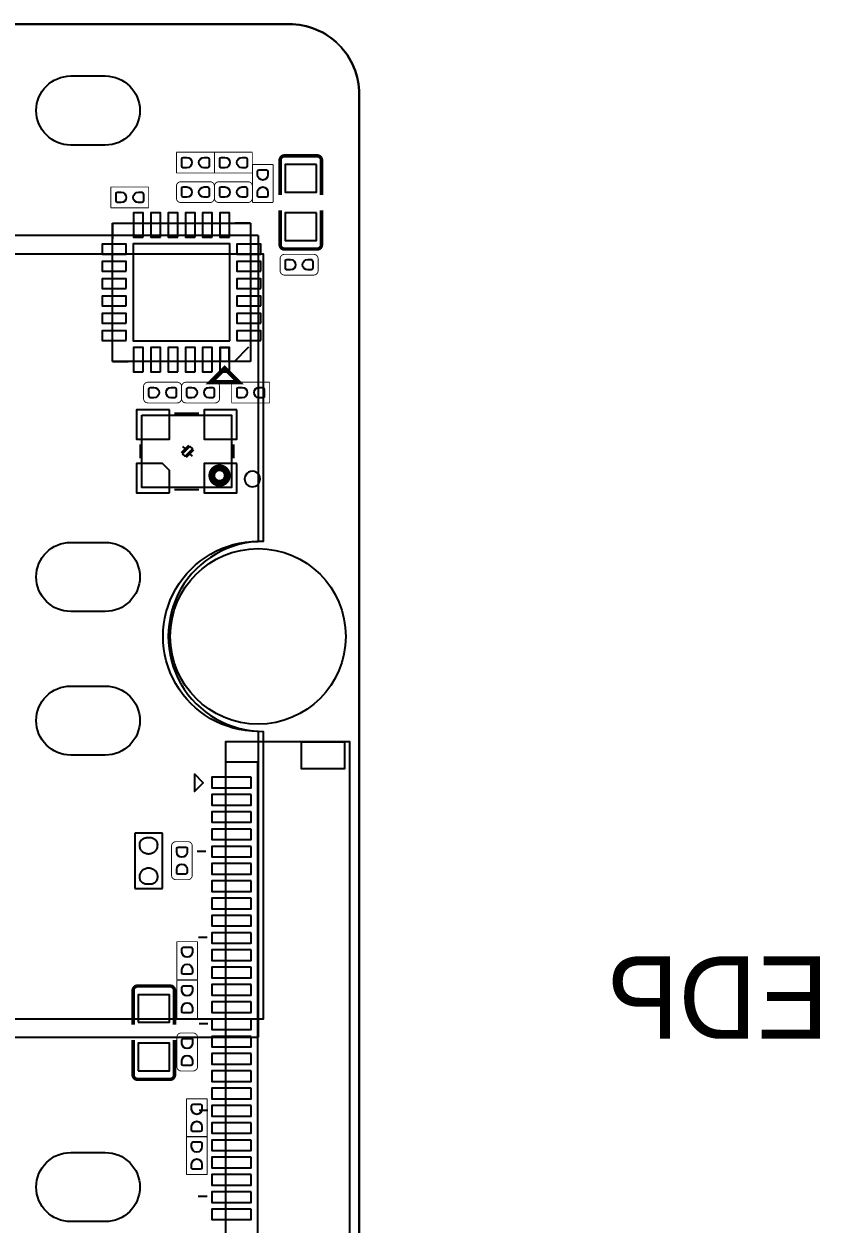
# Model space of a CAD drawing. Extents: x -10 to 106, y -8 to 52.
# Drawn here: x 82.65 to 105.7, y 17.07 to 51.8 of the extents above; entities that cross this region are included whole.
import ezdxf

# ---------------------------------------------------------------- set-up
doc = ezdxf.new("R2010")
doc.units = 0
for name, color, linetype in [('BG_LAYOUT-BOTTOM', 4, 'CONTINUOUS'), ('BG_OUTLINE', 1, 'CONTINUOUS'), ('PG_ASSEMBLY_BOTTOM', 12, 'CONTINUOUS'), ('PG_SILKSCREEN_BOTTOM', 7, 'CONTINUOUS'), ('PIN_BOTTOM', 240, 'CONTINUOUS')]:
    doc.layers.add(name, color=color, linetype=linetype)

msp = doc.modelspace()

# ---------------------------------------------------------------- linework, layer by layer
at = {"layer": 'BG_OUTLINE'}
msp.add_lwpolyline([(55.892979, 51.799693), (90.324483, 51.799693, -0.414215), (92.356483, 49.767693), (92.356483, -2.168296, -0.414215), (90.324483, -4.200296), (5.391302, -4.200296, -0.414215), (3.359302, -2.168296), (3.359302, 3.061513)], format="xyb", dxfattribs=at)
msp.add_lwpolyline([(55.892979, 51.799693), (5.391302, 51.799693, 0.414215), (3.359302, 49.767693), (3.359302, 10.492003, 0.414203), (4.121302, 9.730003), (4.627194, 9.730003), (4.627194, 3.823513), (4.121302, 3.823513, 0.414217), (3.359302, 3.061513), (3.359302, -2.168296, 0.414215), (5.391302, -4.200296), (90.324483, -4.200296, 0.414215), (92.356483, -2.168296), (92.356483, 49.767693, 0.414215), (90.324483, 51.799693)], format="xyb", close=True, dxfattribs=at)
at = {"layer": 'PG_ASSEMBLY_BOTTOM'}
for points, const_width in [([(88.164441, 48.08761), (87.064621, 48.08761)], 0.0254), ([(87.064621, 48.08761), (87.064621, 47.487611)], 0.0254), ([(88.164441, 47.487611), (88.164441, 48.08761)], 0.0254), ([(89.264693, 48.08761), (88.164873, 48.08761)], 0.0254), ([(88.164873, 48.08761), (88.164873, 47.487611)], 0.0254), ([(89.264693, 47.487611), (89.264693, 48.08761)], 0.0254), ([(91.139239, 47.983648), (90.19446, 47.983648)], 0.1), ([(89.865022, 47.733433), (89.265023, 47.733433)], 0.0254), ([(89.265023, 47.733433), (89.265023, 46.633613)], 0.0254), ([(89.865022, 46.633613), (89.865022, 47.733433)], 0.0254), ([(90.06746, 47.856648), (90.06746, 46.847252)], 0.1), ([(91.266239, 47.856648), (91.266239, 46.847252)], 0.1), ([(87.064621, 47.487611), (88.164441, 47.487611)], 0.0254), ([(88.037594, 47.233535), (87.191494, 47.233535)], 0.0254), ([(88.164873, 47.487611), (89.264693, 47.487611)], 0.0254), ([(89.137846, 47.233561), (88.291746, 47.233561)], 0.0254), ([(86.263099, 47.081846), (85.163279, 47.081846)], 0.0254), ([(85.163279, 47.081846), (85.163279, 46.481848)], 0.0254), ([(86.263099, 46.481848), (86.263099, 47.081846)], 0.0254), ([(87.064494, 47.106535), (87.064494, 46.760333)], 0.0254), ([(88.164594, 46.760333), (88.164594, 47.106535)], 0.0254), ([(88.164746, 47.106561), (88.164746, 46.760359)], 0.0254), ([(89.264846, 46.760359), (89.264846, 47.106561)], 0.0254), ([(87.191494, 46.633333), (88.037594, 46.633333)], 0.0254), ([(88.291746, 46.633359), (89.137846, 46.633359)], 0.0254), ([(89.265023, 46.633613), (89.865022, 46.633613)], 0.0254), ([(85.163279, 46.481848), (86.263099, 46.481848)], 0.0254), ([(90.06746, 45.41327), (90.06746, 46.405851)], 0.1), ([(91.266239, 45.41327), (91.266239, 46.405851)], 0.1), ([(90.19446, 45.28627), (91.139239, 45.28627)], 0.1), ([(90.0668, 45.006031), (90.0668, 44.659829)], 0.0254), ([(91.039899, 45.133031), (90.1938, 45.133031)], 0.0254), ([(91.166899, 44.659829), (91.166899, 45.006031)], 0.0254), ([(90.1938, 44.532829), (91.039899, 44.532829)], 0.0254), ([(88.863653, 41.436722), (88.063654, 41.436722), (88.463653, 41.836721), (88.863653, 41.436722)], 0.127), ([(87.086592, 41.432099), (86.240493, 41.432099)], 0.0254), ([(88.186793, 41.432099), (87.340694, 41.432099)], 0.0254), ([(89.764083, 41.431972), (88.664263, 41.431972)], 0.0254), ([(88.664263, 41.431972), (88.664263, 40.831973)], 0.0254), ([(89.764083, 40.831973), (89.764083, 41.431972)], 0.0254), ([(86.113493, 41.305099), (86.113493, 40.958897)], 0.0254), ([(87.213592, 40.958897), (87.213592, 41.305099)], 0.0254), ([(87.213694, 41.305099), (87.213694, 40.958897)], 0.0254), ([(88.313793, 40.958897), (88.313793, 41.305099)], 0.0254), ([(86.240493, 40.831897), (87.086592, 40.831897)], 0.0254), ([(87.340694, 40.831897), (88.186793, 40.831897)], 0.0254), ([(88.664263, 40.831973), (89.764083, 40.831973)], 0.0254), ([(87.396701, 28.134462), (87.050499, 28.134462)], 0.0254), ([(86.923499, 28.007462), (86.923499, 27.161363)], 0.0254), ([(87.523701, 27.161363), (87.523701, 28.007462)], 0.0254), ([(87.050499, 27.034363), (87.396701, 27.034363)], 0.0254), ([(87.076001, 25.23871), (87.076001, 24.13889)], 0.0254), ([(87.675999, 25.23871), (87.076001, 25.23871)], 0.0254), ([(87.675999, 24.13889), (87.675999, 25.23871)], 0.0254), ([(86.883189, 23.954689), (85.938411, 23.954689)], 0.1), ([(87.076001, 24.13889), (87.675999, 24.13889)], 0.0254), ([(87.675999, 24.12111), (87.076001, 24.12111)], 0.0254), ([(87.076001, 24.12111), (87.076001, 23.02129)], 0.0254), ([(87.675999, 23.02129), (87.675999, 24.12111)], 0.0254), ([(85.811411, 23.827689), (85.811411, 22.835108)], 0.1), ([(87.010189, 23.827689), (87.010189, 22.835108)], 0.1), ([(87.076001, 23.02129), (87.675999, 23.02129)], 0.0254), ([(87.549101, 22.597262), (87.202899, 22.597262)], 0.0254), ([(85.811411, 21.384311), (85.811411, 22.393707)], 0.1), ([(87.010189, 21.384311), (87.010189, 22.393707)], 0.1), ([(87.075899, 22.470262), (87.075899, 21.624163)], 0.0254), ([(87.676101, 21.624163), (87.676101, 22.470262)], 0.0254), ([(85.938411, 21.257311), (86.883189, 21.257311)], 0.1), ([(87.202899, 21.497163), (87.549101, 21.497163)], 0.0254), ([(87.355401, 20.69211), (87.355401, 19.59229)], 0.0254), ([(87.955399, 20.69211), (87.355401, 20.69211)], 0.0254), ([(87.955399, 19.59229), (87.955399, 20.69211)], 0.0254), ([(87.955399, 19.59991), (87.355401, 19.59991)], 0.0254), ([(87.355401, 19.59991), (87.355401, 18.50009)], 0.0254), ([(87.355401, 19.59229), (87.955399, 19.59229)], 0.0254), ([(87.955399, 18.50009), (87.955399, 19.59991)], 0.0254), ([(87.355401, 18.50009), (87.955399, 18.50009)], 0.0254)]:
    msp.add_lwpolyline(points, dxfattribs=dict(at, const_width=const_width))
for points, const_width in [([(90.19446, 47.983648, 0.414448), (90.06746, 47.856648)], 0.1), ([(91.266239, 47.856648, 0.414448), (91.139239, 47.983648)], 0.1), ([(87.191494, 47.233535, 0.414135), (87.064494, 47.106535)], 0.0254), ([(88.164594, 47.106535, 0.414175), (88.037594, 47.233535)], 0.0254), ([(88.291746, 47.233561, 0.414135), (88.164746, 47.106561)], 0.0254), ([(89.264846, 47.106561, 0.414175), (89.137846, 47.233561)], 0.0254), ([(87.064494, 46.760333, 0.414214), (87.191494, 46.633333)], 0.0254), ([(88.037594, 46.633333, 0.414253), (88.164594, 46.760333)], 0.0254), ([(88.164746, 46.760359, 0.414214), (88.291746, 46.633359)], 0.0254), ([(89.137846, 46.633359, 0.414253), (89.264846, 46.760359)], 0.0254), ([(90.06746, 45.41327, 0.414448), (90.19446, 45.28627)], 0.1), ([(91.139239, 45.28627, 0.414448), (91.266239, 45.41327)], 0.1), ([(90.1938, 45.133031, 0.414135), (90.0668, 45.006031)], 0.0254), ([(91.166899, 45.006031, 0.414175), (91.039899, 45.133031)], 0.0254), ([(90.0668, 44.659829, 0.414214), (90.1938, 44.532829)], 0.0254), ([(91.039899, 44.532829, 0.414253), (91.166899, 44.659829)], 0.0254), ([(86.240493, 41.432099, 0.414135), (86.113493, 41.305099)], 0.0254), ([(87.213592, 41.305099, 0.414175), (87.086592, 41.432099)], 0.0254), ([(87.340694, 41.432099, 0.414253), (87.213694, 41.305099)], 0.0254), ([(88.313793, 41.305099, 0.414214), (88.186793, 41.432099)], 0.0254), ([(86.113493, 40.958897, 0.414214), (86.240493, 40.831897)], 0.0254), ([(87.086592, 40.831897, 0.414253), (87.213592, 40.958897)], 0.0254), ([(87.213694, 40.958897, 0.414175), (87.340694, 40.831897)], 0.0254), ([(88.186793, 40.831897, 0.414135), (88.313793, 40.958897)], 0.0254), ([(88.537186, 38.731571, 1.000025), (88.09007, 38.731571, 0.999975), (88.537186, 38.731571)], 0.2), ([(87.050499, 28.134462, 0.414214), (86.923499, 28.007462)], 0.0254), ([(87.523701, 28.007462, 0.414135), (87.396701, 28.134462)], 0.0254), ([(86.923499, 27.161363, 0.414253), (87.050499, 27.034363)], 0.0254), ([(87.396701, 27.034363, 0.414175), (87.523701, 27.161363)], 0.0254), ([(85.938411, 23.954689, 0.414448), (85.811411, 23.827689)], 0.1), ([(87.010189, 23.827689, 0.414448), (86.883189, 23.954689)], 0.1), ([(87.202899, 22.597262, 0.414214), (87.075899, 22.470262)], 0.0254), ([(87.676101, 22.470262, 0.414135), (87.549101, 22.597262)], 0.0254), ([(87.075899, 21.624163, 0.414253), (87.202899, 21.497163)], 0.0254), ([(87.549101, 21.497163, 0.414175), (87.676101, 21.624163)], 0.0254), ([(85.811411, 21.384311, 0.414448), (85.938411, 21.257311)], 0.1), ([(86.883189, 21.257311, 0.414448), (87.010189, 21.384311)], 0.1)]:
    msp.add_lwpolyline(points, format="xyb", dxfattribs=dict(at, const_width=const_width))
for points in [[(85.213647, 42.032733), (85.213647, 46.032725)], [(85.213647, 46.032725), (89.213639, 46.032725)], [(89.213639, 46.032725), (89.213639, 42.032733)], [(88.343638, 42.032733), (88.343638, 42.432732)], [(88.343638, 42.432732), (88.583643, 42.432732)], [(88.583643, 42.432732), (88.583643, 42.032733)], [(89.213639, 42.032733), (85.213647, 42.032733)], [(88.583643, 42.032733), (88.343638, 42.032733)], [(86.063658, 40.48158), (88.663678, 40.48158), (88.663678, 38.381584), (86.063658, 38.381584), (86.063658, 40.48158)], [(87.207573, 39.396187), (87.419764, 39.608379)], [(87.24298, 39.572971), (87.313668, 39.502283)], [(87.24298, 39.360881), (87.45507, 39.572971), (87.525758, 39.502283), (87.313668, 39.290168), (87.24298, 39.360881)], [(87.561166, 39.466977), (87.349076, 39.254786)], [(87.525758, 39.290168), (87.45507, 39.360881)], [(86.658399, 28.376397), (85.858401, 28.376397)], [(85.858401, 28.376397), (85.858401, 26.776197)], [(86.658399, 26.776197), (86.658399, 28.376397)], [(85.858401, 26.776197), (86.658399, 26.776197)]]:
    msp.add_lwpolyline(points, dxfattribs=at)
msp.add_lwpolyline([(13.428574, 45.150507), (89.57879, 45.150507), (89.57879, 36.825707), (89.578586, 36.825707, 1.000018), (89.578586, 31.32549), (89.57879, 31.32549), (89.57879, 23.000691), (13.428574, 23.000691)], format="xyb", dxfattribs=at)
msp.add_lwpolyline([(88.496292, 31.031205), (92.080893, 31.031205), (92.080893, 14.159509), (88.496292, 14.159509)], close=True, dxfattribs=at)
at = {"layer": 'PG_SILKSCREEN_BOTTOM'}
for points in [[(85.213647, 46.032725), (85.213647, 45.585736)], [(85.213647, 46.032725), (85.663634, 46.032725)], [(89.213639, 46.032725), (88.763653, 46.032725)], [(89.213639, 46.032725), (89.213639, 45.585736)], [(89.428676, 45.675601), (39.428674, 45.675601)], [(89.428676, 45.675601), (89.428676, 36.825707)], [(85.213647, 42.032733), (85.213647, 42.482719)], [(88.744654, 42.032733), (89.163652, 42.451731)], [(85.213647, 42.032733), (85.663634, 42.032733)], [(88.863653, 41.436722), (88.063654, 41.436722), (88.463653, 41.836721), (88.863653, 41.436722)], [(87.013669, 40.531567), (87.713668, 40.531567)], [(86.013671, 39.631569), (86.013671, 39.23157)], [(88.713666, 39.631569), (88.713666, 39.23157)], [(87.013669, 38.331572), (87.713668, 38.331572)], [(89.428676, 31.32549), (89.428676, 22.475596)], [(88.499493, 30.447005), (88.499493, 31.031205), (92.080893, 31.031205)], [(92.080893, 31.031205), (92.080893, 14.166596), (88.499493, 14.166596)], [(88.499493, 30.447005), (89.413893, 30.447005), (89.413893, 14.776196), (88.499493, 14.776196)], [(87.585982, 30.095292), (87.585982, 29.587292), (87.839982, 29.841292), (87.585982, 30.095292)], [(87.915293, 27.849805), (87.661293, 27.849805)], [(87.95418, 25.364415), (87.70018, 25.364415)], [(87.977193, 22.865105), (87.723193, 22.865105)], [(39.428674, 22.475596), (89.428676, 22.475596)], [(87.977193, 20.355712), (87.723193, 20.355712)], [(87.951793, 17.866512), (87.697793, 17.866512)]]:
    msp.add_lwpolyline(points, dxfattribs=at)
for points in [[(89.487172, 38.631571, 1.000024), (89.040081, 38.631571, 0.999976), (89.487172, 38.631571)], [(89.428777, 31.32549, -1.000018), (89.428676, 36.825707)]]:
    msp.add_lwpolyline(points, format="xyb", dxfattribs=at)
at = {"layer": 'PIN_BOTTOM'}
for points in [[(85.006383, 48.295687), (84.006385, 48.295687, -1), (84.006385, 50.295683), (85.006383, 50.295683, -1)], [(87.364519, 47.637522), (87.262919, 47.637522, -0.376179), (87.220425, 47.686011), (87.220425, 47.901911, -0.366154), (87.262919, 47.937699), (87.364519, 47.937699, -0.999013)], [(87.864544, 47.937699), (87.966144, 47.937699, -0.376179), (88.008638, 47.889211), (88.008638, 47.673311, -0.366154), (87.966144, 47.637522), (87.864544, 47.637522, -0.999013)], [(88.464771, 47.637522), (88.363171, 47.637522, -0.376179), (88.320677, 47.686011), (88.320677, 47.901911, -0.366154), (88.363171, 47.937699), (88.464771, 47.937699, -0.999013)], [(88.964795, 47.937699), (89.066395, 47.937699, -0.376179), (89.10889, 47.889211), (89.10889, 47.673311, -0.366154), (89.066395, 47.637522), (88.964795, 47.637522, -0.999013)], [(89.414934, 47.433535), (89.414934, 47.535135, -0.376179), (89.463423, 47.577629), (89.679323, 47.577629, -0.366154), (89.715111, 47.535135), (89.715111, 47.433535, -0.999013)], [(85.463177, 46.631758), (85.361577, 46.631758, -0.376179), (85.319083, 46.680247), (85.319083, 46.896147, -0.366154), (85.361577, 46.931936), (85.463177, 46.931936, -0.999013)], [(85.963201, 46.931936), (86.064801, 46.931936, -0.376179), (86.107295, 46.883447), (86.107295, 46.667547, -0.366154), (86.064801, 46.631758), (85.963201, 46.631758, -0.999013)], [(87.364672, 46.783447), (87.263072, 46.783447, -0.376179), (87.220577, 46.831936), (87.220577, 47.047836, -0.366154), (87.263072, 47.083624), (87.364672, 47.083624, -0.999013)], [(87.864696, 47.083624), (87.966296, 47.083624, -0.376179), (88.00879, 47.035136), (88.00879, 46.819236, -0.366154), (87.966296, 46.783447), (87.864696, 46.783447, -0.999013)], [(88.464923, 46.783473), (88.363323, 46.783473, -0.376179), (88.320829, 46.831961), (88.320829, 47.047861, -0.366154), (88.363323, 47.08365), (88.464923, 47.08365, -0.999013)], [(88.964948, 47.08365), (89.066548, 47.08365, -0.376179), (89.109042, 47.035161), (89.109042, 46.819261, -0.366154), (89.066548, 46.783473), (88.964948, 46.783473, -0.999013)], [(89.715111, 46.93351), (89.715111, 46.83191, -0.376179), (89.666623, 46.789416), (89.450723, 46.789416, -0.366154), (89.414934, 46.83191), (89.414934, 46.93351, -0.999013)], [(90.366977, 44.682943), (90.265377, 44.682943, -0.376179), (90.222883, 44.731432), (90.222883, 44.947332, -0.366154), (90.265377, 44.983121), (90.366977, 44.983121, -0.999013)], [(90.867001, 44.983121), (90.968601, 44.983121, -0.376179), (91.011096, 44.934632), (91.011096, 44.718732, -0.366154), (90.968601, 44.682943), (90.867001, 44.682943, -0.999013)], [(86.41367, 40.982011), (86.31207, 40.982011, -0.376179), (86.269576, 41.0305), (86.269576, 41.2464, -0.366154), (86.31207, 41.282188), (86.41367, 41.282188, -0.999013)], [(86.913695, 41.282188), (87.015295, 41.282188, -0.376179), (87.057789, 41.2337), (87.057789, 41.0178, -0.366154), (87.015295, 40.982011), (86.913695, 40.982011, -0.999013)], [(87.513592, 40.981808), (87.411992, 40.981808, -0.376179), (87.369498, 41.030296), (87.369498, 41.246196, -0.366154), (87.411992, 41.281985), (87.513592, 41.281985, -0.999013)], [(88.013616, 41.281985), (88.115216, 41.281985, -0.376179), (88.15771, 41.233496), (88.15771, 41.017596, -0.366154), (88.115216, 40.981808), (88.013616, 40.981808, -0.999013)], [(88.96416, 40.981884), (88.86256, 40.981884, -0.376179), (88.820066, 41.030373), (88.820066, 41.246273, -0.366154), (88.86256, 41.282061), (88.96416, 41.282061, -0.999013)], [(89.464185, 41.282061), (89.565785, 41.282061, -0.376179), (89.608279, 41.233573), (89.608279, 41.017673, -0.366154), (89.565785, 40.981884), (89.464185, 40.981884, -0.999013)], [(85.006383, 34.795689), (84.006385, 34.795689, -1), (84.006385, 36.795685), (85.006383, 36.795685, -1)], [(85.006383, 30.638191), (84.006385, 30.638191, -1), (84.006385, 32.638187), (85.006383, 32.638187, -1)], [(87.073613, 27.834285), (87.073613, 27.935885, -0.376179), (87.122102, 27.978379), (87.338002, 27.978379, -0.366154), (87.37379, 27.935885), (87.37379, 27.834285, -0.999013)], [(87.37379, 27.334261), (87.37379, 27.232661, -0.376179), (87.325302, 27.190167), (87.109402, 27.190167, -0.366154), (87.073613, 27.232661), (87.073613, 27.334261, -0.999013)], [(87.225911, 24.938812), (87.225911, 25.040412, -0.376179), (87.2744, 25.082906), (87.4903, 25.082906, -0.366154), (87.526089, 25.040412), (87.526089, 24.938812, -0.999013)], [(87.526089, 24.438788), (87.526089, 24.337188, -0.376179), (87.4776, 24.294694), (87.2617, 24.294694, -0.366154), (87.225911, 24.337188), (87.225911, 24.438788, -0.999013)], [(87.225911, 23.821212), (87.225911, 23.922812, -0.376179), (87.2744, 23.965306), (87.4903, 23.965306, -0.366154), (87.526089, 23.922812), (87.526089, 23.821212, -0.999013)], [(87.526089, 23.321188), (87.526089, 23.219588, -0.376179), (87.4776, 23.177094), (87.2617, 23.177094, -0.366154), (87.225911, 23.219588), (87.225911, 23.321188, -0.999013)], [(87.226013, 22.297085), (87.226013, 22.398685, -0.376179), (87.274502, 22.441179), (87.490402, 22.441179, -0.366154), (87.52619, 22.398685), (87.52619, 22.297085, -0.999013)], [(87.52619, 21.797061), (87.52619, 21.695461, -0.376179), (87.477702, 21.652967), (87.261802, 21.652967, -0.366154), (87.226013, 21.695461), (87.226013, 21.797061, -0.999013)], [(87.505311, 20.392212), (87.505311, 20.493812, -0.376179), (87.5538, 20.536306), (87.7697, 20.536306, -0.366154), (87.805489, 20.493812), (87.805489, 20.392212, -0.999013)], [(87.805489, 19.892188), (87.805489, 19.790588, -0.376179), (87.757, 19.748094), (87.5411, 19.748094, -0.366154), (87.505311, 19.790588), (87.505311, 19.892188, -0.999013)], [(85.006383, 17.138193), (84.006385, 17.138193, -1), (84.006385, 19.138189), (85.006383, 19.138189, -1)], [(87.505311, 19.300012), (87.505311, 19.401612, -0.376179), (87.5538, 19.444106), (87.7697, 19.444106, -0.366154), (87.805489, 19.401612), (87.805489, 19.300012, -0.999013)], [(87.805489, 18.799988), (87.805489, 18.698388, -0.376179), (87.757, 18.655894), (87.5411, 18.655894, -0.366154), (87.505311, 18.698388), (87.505311, 18.799988, -0.999013)]]:
    msp.add_lwpolyline(points, format="xyb", close=True, dxfattribs=at)
for points in [[(91.116849, 47.734957), (90.21685, 47.734957), (90.21685, 46.934958), (91.116849, 46.934958)], [(86.103638, 45.632726), (86.103638, 46.332724), (85.823628, 46.332724), (85.823628, 45.632726)], [(86.603637, 45.632726), (86.603637, 46.332724), (86.323627, 46.332724), (86.323627, 45.632726)], [(87.103636, 45.632726), (87.103636, 46.332724), (86.823626, 46.332724), (86.823626, 45.632726)], [(87.60366, 45.632726), (87.60366, 46.332724), (87.323651, 46.332724), (87.323651, 45.632726)], [(88.103659, 45.632726), (88.103659, 46.332724), (87.82365, 46.332724), (87.82365, 45.632726)], [(88.603658, 45.632726), (88.603658, 46.332724), (88.323649, 46.332724), (88.323649, 45.632726)], [(91.116849, 46.334959), (90.21685, 46.334959), (90.21685, 45.534961), (91.116849, 45.534961)], [(85.608693, 45.142785), (85.608693, 45.422693), (84.918601, 45.422693), (84.918601, 45.142785)], [(88.61364, 42.632732), (88.61364, 45.432726), (85.813646, 45.432726), (85.813646, 42.632732)], [(89.508711, 45.142785), (89.508711, 45.422693), (88.818618, 45.422693), (88.818618, 45.142785)], [(85.608693, 44.642786), (85.608693, 44.922694), (84.918601, 44.922694), (84.918601, 44.642786)], [(89.508711, 44.642786), (89.508711, 44.922694), (88.818618, 44.922694), (88.818618, 44.642786)], [(85.608693, 44.142787), (85.608693, 44.422695), (84.918601, 44.422695), (84.918601, 44.142787)], [(89.508711, 44.142787), (89.508711, 44.422695), (88.818618, 44.422695), (88.818618, 44.142787)], [(85.608693, 43.642763), (85.608693, 43.922671), (84.918601, 43.922671), (84.918601, 43.642763)], [(89.508711, 43.642763), (89.508711, 43.922671), (88.818618, 43.922671), (88.818618, 43.642763)], [(85.608693, 43.142764), (85.608693, 43.422672), (84.918601, 43.422672), (84.918601, 43.142764)], [(89.508711, 43.142764), (89.508711, 43.422672), (88.818618, 43.422672), (88.818618, 43.142764)], [(85.608693, 42.642765), (85.608693, 42.922673), (84.918601, 42.922673), (84.918601, 42.642765)], [(89.508711, 42.642765), (89.508711, 42.922673), (88.818618, 42.922673), (88.818618, 42.642765)], [(86.103638, 41.732708), (86.103638, 42.432707), (85.823628, 42.432707), (85.823628, 41.732708)], [(86.603637, 41.732708), (86.603637, 42.432707), (86.323627, 42.432707), (86.323627, 41.732708)], [(87.103636, 41.732708), (87.103636, 42.432707), (86.823626, 42.432707), (86.823626, 41.732708)], [(87.60366, 41.732708), (87.60366, 42.432707), (87.323651, 42.432707), (87.323651, 41.732708)], [(88.103659, 41.732708), (88.103659, 42.432707), (87.82365, 42.432707), (87.82365, 41.732708)], [(88.603658, 41.732708), (88.603658, 42.432707), (88.323649, 42.432707), (88.323649, 41.732708)], [(86.863682, 40.63158), (85.913671, 40.63158), (85.913671, 39.781569), (86.863682, 39.781569)], [(88.813691, 40.63158), (87.86368, 40.63158), (87.86368, 39.781569), (88.813691, 39.781569)], [(86.863682, 38.231572), (86.863682, 38.881558), (86.663682, 39.081558), (85.913671, 39.081558), (85.913671, 38.231572)], [(88.813691, 39.08157), (87.86368, 39.08157), (87.86368, 38.231559), (88.813691, 38.231559)], [(91.944393, 31.017616), (90.674393, 31.017616), (90.674393, 30.255616), (91.944393, 30.255616)], [(89.230886, 29.999), (88.087886, 29.999), (88.087886, 29.6942), (89.230886, 29.6942)], [(89.230886, 29.499001), (88.087886, 29.499001), (88.087886, 29.194201), (89.230886, 29.194201)], [(89.230886, 28.999002), (88.087886, 28.999002), (88.087886, 28.694202), (89.230886, 28.694202)], [(89.230886, 28.499003), (88.087886, 28.499003), (88.087886, 28.194203), (89.230886, 28.194203)], [(86.512095, 28.058847), (86.513391, 28.034742), (86.512095, 28.010841), (86.509098, 27.987041), (86.503789, 27.963343), (86.496093, 27.940559), (86.486695, 27.918435), (86.475291, 27.897353), (86.462108, 27.877237), (86.446893, 27.858441), (86.430409, 27.84094), (86.412095, 27.825243), (86.392512, 27.811247), (86.369703, 27.799843), (86.345801, 27.790648), (86.321113, 27.783841), (86.295992, 27.778939), (86.270592, 27.776754), (86.245192, 27.776754), (86.219792, 27.778939), (86.194595, 27.783841), (86.170008, 27.790648), (86.146107, 27.799843), (86.123297, 27.811247), (86.103511, 27.824735), (86.084893, 27.839949), (86.0679, 27.856942), (86.052711, 27.875738), (86.039198, 27.89555), (86.027793, 27.916937), (86.018395, 27.939035), (86.011309, 27.961844), (86.006407, 27.985441), (86.003892, 28.009342), (86.003613, 28.033447), (86.003409, 28.055341), (86.005695, 28.076957), (86.009988, 28.098242), (86.016592, 28.118841), (86.025507, 28.138958), (86.036201, 28.157754), (86.048901, 28.175255), (86.063303, 28.19146), (86.079609, 28.206243), (86.09711, 28.218943), (86.115906, 28.229839), (86.135693, 28.238755), (86.156495, 28.245537), (86.177907, 28.249956), (86.199497, 28.252141), (86.316109, 28.252141), (86.337394, 28.250159), (86.358501, 28.245537), (86.378999, 28.238958), (86.398608, 28.230347), (86.417404, 28.219654), (86.434905, 28.207259), (86.450907, 28.193035), (86.46541, 28.177058), (86.47811, 28.159735), (86.489007, 28.141143), (86.498201, 28.121635), (86.505009, 28.101341), (86.509606, 28.080259)], [(89.230886, 27.999004), (88.087886, 27.999004), (88.087886, 27.694204), (89.230886, 27.694204)], [(89.230886, 27.499005), (88.087886, 27.499005), (88.087886, 27.194205), (89.230886, 27.194205)], [(86.004705, 27.093748), (86.003409, 27.117853), (86.004705, 27.141754), (86.007702, 27.165554), (86.013011, 27.189252), (86.020707, 27.212036), (86.030105, 27.234159), (86.041509, 27.255241), (86.054692, 27.275358), (86.069907, 27.294154), (86.086391, 27.311655), (86.104705, 27.327352), (86.124288, 27.341347), (86.147097, 27.352752), (86.170999, 27.361947), (86.195687, 27.368754), (86.220808, 27.373656), (86.246208, 27.375841), (86.271608, 27.375841), (86.297008, 27.373656), (86.322205, 27.368754), (86.346792, 27.361947), (86.370693, 27.352752), (86.393503, 27.341347), (86.413289, 27.32786), (86.431907, 27.312645), (86.4489, 27.295653), (86.464089, 27.276857), (86.477602, 27.257045), (86.489007, 27.235658), (86.498405, 27.21356), (86.505491, 27.190751), (86.510393, 27.167154), (86.512908, 27.143253), (86.513187, 27.119148), (86.513391, 27.097253), (86.511105, 27.075638), (86.506812, 27.054353), (86.500208, 27.033753), (86.491293, 27.013637), (86.480599, 26.994841), (86.467899, 26.97734), (86.453497, 26.961135), (86.437191, 26.946352), (86.41969, 26.933652), (86.400894, 26.922755), (86.381107, 26.91384), (86.360305, 26.907058), (86.338893, 26.902639), (86.317303, 26.900454), (86.200691, 26.900454), (86.179406, 26.902435), (86.158299, 26.907058), (86.137801, 26.913637), (86.118192, 26.922247), (86.099396, 26.932941), (86.081895, 26.945336), (86.065893, 26.95956), (86.05139, 26.975537), (86.03869, 26.992859), (86.027793, 27.011452), (86.018599, 27.030959), (86.011791, 27.051254), (86.007194, 27.072336)], [(89.230886, 26.999006), (88.087886, 26.999006), (88.087886, 26.694206), (89.230886, 26.694206)], [(89.230886, 26.499007), (88.087886, 26.499007), (88.087886, 26.194207), (89.230886, 26.194207)], [(89.230886, 25.999008), (88.087886, 25.999008), (88.087886, 25.694208), (89.230886, 25.694208)], [(89.230886, 25.499009), (88.087886, 25.499009), (88.087886, 25.194209), (89.230886, 25.194209)], [(89.230886, 24.99901), (88.087886, 24.99901), (88.087886, 24.69421), (89.230886, 24.69421)], [(89.230886, 24.499011), (88.087886, 24.499011), (88.087886, 24.194211), (89.230886, 24.194211)], [(89.230886, 23.999012), (88.087886, 23.999012), (88.087886, 23.694212), (89.230886, 23.694212)], [(85.960801, 22.905999), (86.860799, 22.905999), (86.860799, 23.705998), (85.960801, 23.705998)], [(89.230886, 23.499013), (88.087886, 23.499013), (88.087886, 23.194213), (89.230886, 23.194213)], [(89.230886, 22.999014), (88.087886, 22.999014), (88.087886, 22.694214), (89.230886, 22.694214)], [(85.960801, 21.506002), (86.860799, 21.506002), (86.860799, 22.306001), (85.960801, 22.306001)], [(89.230886, 22.499015), (88.087886, 22.499015), (88.087886, 22.194215), (89.230886, 22.194215)], [(89.230886, 21.999016), (88.087886, 21.999016), (88.087886, 21.694216), (89.230886, 21.694216)], [(89.230886, 21.499017), (88.087886, 21.499017), (88.087886, 21.194217), (89.230886, 21.194217)], [(89.230886, 20.999018), (88.087886, 20.999018), (88.087886, 20.694218), (89.230886, 20.694218)], [(89.230886, 20.499019), (88.087886, 20.499019), (88.087886, 20.194219), (89.230886, 20.194219)], [(89.230886, 19.99902), (88.087886, 19.99902), (88.087886, 19.69422), (89.230886, 19.69422)], [(89.230886, 19.499021), (88.087886, 19.499021), (88.087886, 19.194221), (89.230886, 19.194221)], [(89.230886, 18.999022), (88.087886, 18.999022), (88.087886, 18.694222), (89.230886, 18.694222)], [(89.230886, 18.499023), (88.087886, 18.499023), (88.087886, 18.194223), (89.230886, 18.194223)], [(89.230886, 17.999024), (88.087886, 17.999024), (88.087886, 17.694224), (89.230886, 17.694224)], [(89.230886, 17.499), (88.087886, 17.499), (88.087886, 17.1942), (89.230886, 17.1942)]]:
    msp.add_lwpolyline(points, close=True, dxfattribs=at)
msp.add_circle((89.428701, 34.075599), 2.54, dxfattribs=at)

# ---------------------------------------------------------------- texts
at = {"layer": 'BG_LAYOUT-BOTTOM', "text_generation_flag": 2, "width": 0.978723}
msp.add_text('EDP', height=2.3876, dxfattribs=at).set_placement((105.9561, 22.4282))

doc.saveas('drawing.dxf')
